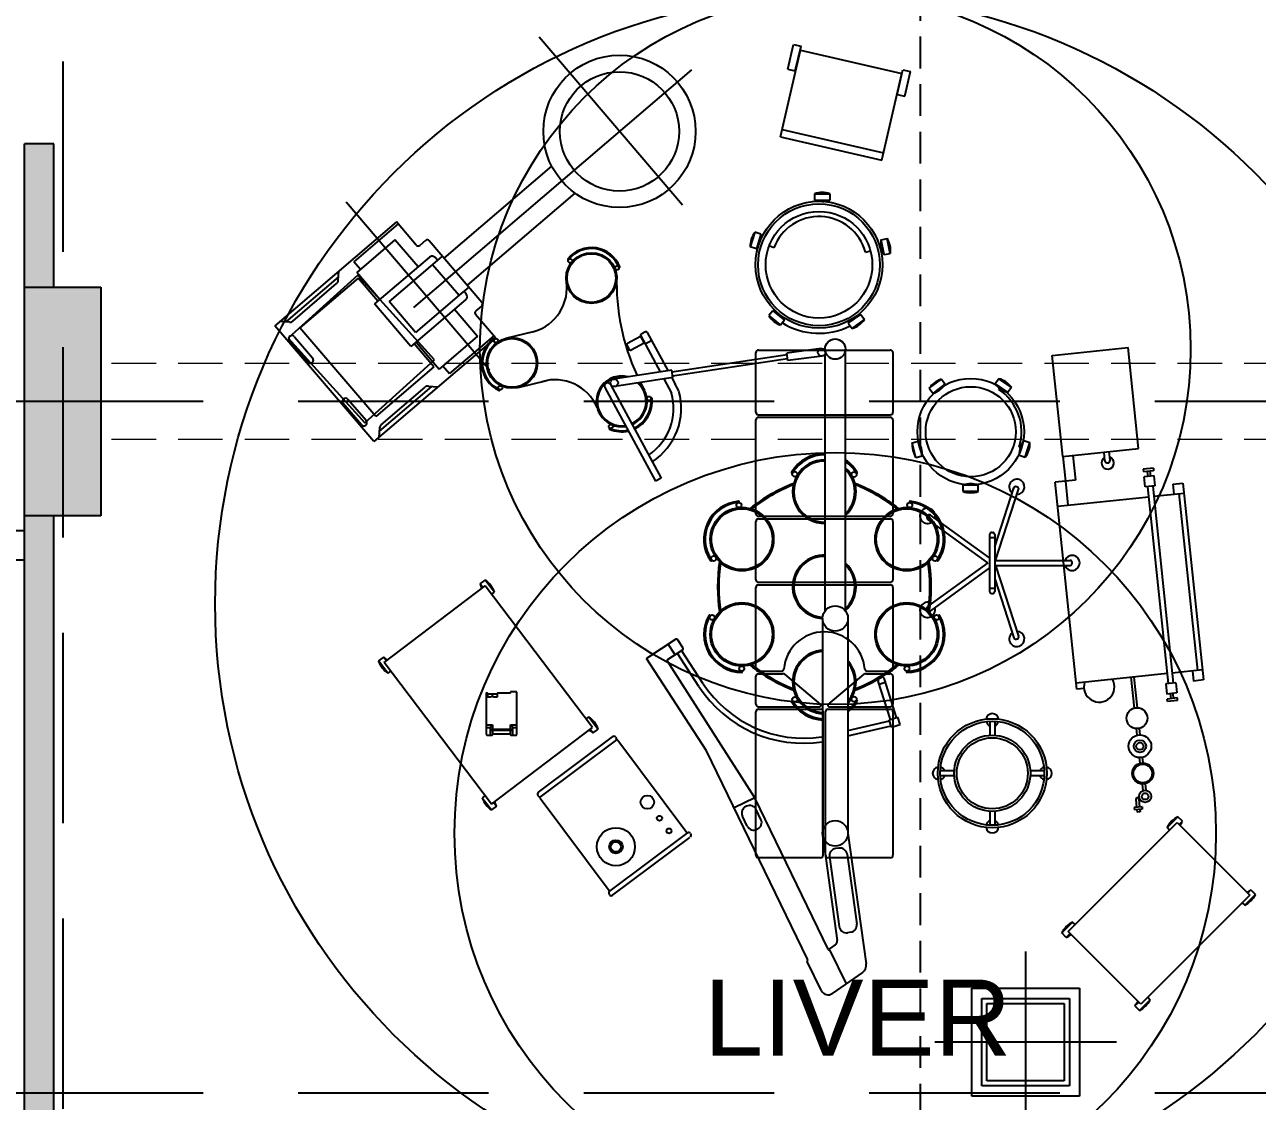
# Model space of a CAD drawing. Extents: x 11598203 to 11995143, y -3849975 to -3698974.
# Drawn here: x 11969999 to 11974856, y -3797288 to -3793047 of the extents above; entities that cross this region are included whole.
import ezdxf

# ---------------------------------------------------------------- set-up
doc = ezdxf.new("R2010")
doc.units = 0
doc.header["$MEASUREMENT"] = 0
doc.linetypes.add('HIDDEN', pattern=[0.375, 0.25, -0.125])
doc.layers.get('0').update_dxf_attribs({"linetype": 'CONTINUOUS'})
for name, color, linetype in [('BEAM', 8, 'CONTINUOUS'), ('GRID LINES', 9, 'CONTINUOUS'), ('HATCH', 7, 'CONTINUOUS'), ('SECTION', 8, 'CONTINUOUS')]:
    doc.layers.add(name, color=color, linetype=linetype)
doc.styles.get("Standard").update_dxf_attribs({"font": 'arial.ttf'})

# ---------------------------------------------------------------- blocks, each defined once
blk = doc.blocks.new('8TH FLOOR')
at = {"ltscale": 500}
for points in [[(-6815, 15655), (-6930, 15655), (-6930, 15090), (-6815, 15090)], [(-6815, 14190), (-6930, 14190), (-6930, 10830), (-6730, 10830), (-6730, 11038.3), (-6730, 11190), (-6815, 11190)]]:
    blk.add_hatch(color=8, dxfattribs=at).paths.add_polyline_path(points)
at = {"layer": 'HATCH', "ltscale": 500}
h = blk.add_hatch(color=32, dxfattribs=at)
h.dxf.hatch_style = 1
h.paths.add_polyline_path([(-44310, 10130), (-44010, 10130), (-44010, 9230), (-44310, 9230)])
h.paths.add_polyline_path([(-6930, 6230), (-6630, 6230), (-6630, 5251.7), (-6930, 5251.7)])
h.paths.add_polyline_path([(-900, 6265), (0, 6265), (0, 5965), (-900, 5965)])
h.paths.add_polyline_path([(-31623.7, -10480), (-31023.7, -10480), (-31023.7, -10780), (-31623.7, -10780)])
h.paths.add_polyline_path([(-36805, -13010), (-36055, -13010), (-36055, -13310), (-36805, -13310)])
h.paths.add_polyline_path([(-26485, 200), (-26185, 200), (-26185, -700), (-26485, -700)])
h.paths.add_polyline_path([(-36355, -17735), (-36055, -17735), (-36055, -18485), (-36355, -18485)])
h.paths.add_polyline_path([(-4100, 200), (-3500, 200), (-3500, -100), (-4100, -100)])
h.paths.add_polyline_path([(-47740, 18320), (-46990, 18320), (-46990, 18020), (-47740, 18020)])
h.paths.add_polyline_path([(-47740, 14790), (-46840, 14790), (-46840, 14490), (-47740, 14490)])
h.paths.add_polyline_path([(-10758.3, 300), (-9930, 300), (-9930, 0), (-10758.3, 0)])
h.paths.add_polyline_path([(-36805, -7680), (-36055, -7680), (-36055, -7980), (-36805, -7980)])
h.paths.add_polyline_path([(-34515, 900), (-34215, 900), (-34215, 0), (-34515, 0)])
h.paths.add_polyline_path([(-40685, 750), (-40385, 750), (-40385, 0), (-40685, 0)])
h.paths.add_polyline_path([(-41010, -25), (-40710, -25), (-40710, -775), (-41010, -775)])
h.paths.add_polyline_path([(-47740, 29190), (-46990, 29190), (-46990, 28890), (-47740, 28890)])
h.paths.add_polyline_path([(-900, 29190), (0, 29190), (0, 28890), (-900, 28890)])
h.paths.add_polyline_path([(-47840, 10130), (-47540, 10130), (-47540, 9230), (-47840, 9230)])
h.paths.add_polyline_path([(-41010, 750), (-40710, 750), (-40710, 0), (-41010, 0)])
h.paths.add_polyline_path([(-1000, 42920), (-700, 42920), (-700, 43898.3), (-1000, 43898.3)])
h.paths.add_polyline_path([(-47740, 21920), (-46990, 21920), (-46990, 21620), (-47740, 21620)])
h.paths.add_polyline_path([(-19285, 200), (-18985, 200), (-18985, -700), (-19285, -700)])
h.paths.add_polyline_path([(-900, 49150), (0, 49150), (0, 48850), (-900, 48850)])
h.paths.add_polyline_path([(-900, 32790), (0, 32790), (0, 32490), (-900, 32490)])
h.paths.add_polyline_path([(-47740, 25520), (-46990, 25520), (-46990, 25220), (-47740, 25220)])
h.paths.add_polyline_path([(-15685, 6230), (-15385, 6230), (-15385, 5330), (-15685, 5330)])
h.paths.add_polyline_path([(-900, 25520), (0, 25520), (0, 25220), (-900, 25220)])
h.paths.add_polyline_path([(-39510, -13010), (-38760, -13010), (-38760, -13310), (-39510, -13310)])
h.paths.add_polyline_path([(-42695, 39920), (-42395, 39920), (-42395, 39320), (-42695, 39320)])
h.paths.add_polyline_path([(-47740, 39920), (-46840, 39920), (-46840, 39620), (-47740, 39620)])
h.paths.add_polyline_path([(-900, 39920), (-100, 39920), (-100, 39620), (-900, 39620)])
h.paths.add_polyline_path([(-4100, 11190), (-3401.1, 11190), (-3401.1, 10890), (-4100, 10890)])
h.paths.add_polyline_path([(-31623.7, -7730), (-31023.7, -7730), (-31023.7, -8030), (-31623.7, -8030)])
h.paths.add_polyline_path([(-44760, -18185), (-44010, -18185), (-44010, -18485), (-44760, -18485)])
h.paths.add_polyline_path([(-6930, 300), (-6101.7, 300), (-6101.7, 0), (-6930, 0)])
h.paths.add_polyline_path([(-900, 18320), (0, 18320), (0, 18020), (-900, 18020)])
h.paths.add_polyline_path([(-48040, -18185), (-47290, -18185), (-47290, -18485), (-48040, -18485)])
h.paths.add_polyline_path([(-42695, 43520), (-42395, 43520), (-42395, 42920), (-42695, 42920)])
h.paths.add_polyline_path([(-39510, -10530), (-38760, -10530), (-38760, -10830), (-39510, -10830)])
h.paths.add_polyline_path([(-42370, 43520), (-42070, 43520), (-42070, 42920), (-42370, 42920)])
h.paths.add_polyline_path([(-39510, -7680), (-38760, -7680), (-38760, -7980), (-39510, -7980)])
h.paths.add_polyline_path([(-46360, 43820), (-46060, 43820), (-46060, 42920), (-46360, 42920)])
h.paths.add_polyline_path([(-900, 300), (0, 300), (0, 0), (-900, 0)])
h.paths.add_polyline_path([(-28250, 51450), (-27950, 51450), (-27950, 50550), (-28250, 50550)])
h.paths.add_polyline_path([(-22220, 51450), (-21920, 51450), (-21920, 50550), (-22220, 50550)])
h.paths.add_polyline_path([(-44310, 750), (-44010, 750), (-44010, 0), (-44310, 0)])
h.paths.add_polyline_path([(-42370, 39920), (-42070, 39920), (-42070, 39320), (-42370, 39320)])
h.paths.add_polyline_path([(-31550, 51450), (-31250, 51450), (-31250, 50550), (-31550, 50550)])
h.paths.add_polyline_path([(-46360, 49700), (-46060, 49700), (-46060, 48950), (-46360, 48950)])
h.paths.add_polyline_path([(-42695, 36320), (-42395, 36320), (-42395, 35720), (-42695, 35720)])
h.paths.add_polyline_path([(-42370, 35720), (-42070, 35720), (-42070, 36320), (-42370, 36320)])
h.paths.add_polyline_path([(-44310, 15240), (-44010, 15240), (-44010, 14490), (-44310, 14490)])
h.paths.add_polyline_path([(-42695, 49700), (-42395, 49700), (-42395, 48950), (-42695, 48950)])
h.paths.add_polyline_path([(-44760, -25), (-44010, -25), (-44010, -325), (-44760, -325)])
h.paths.add_polyline_path([(-15685, 200), (-15385, 200), (-15385, -700), (-15685, -700)])
h.paths.add_polyline_path([(-39510, -5200), (-38760, -5200), (-38760, -5500), (-39510, -5500)])
h.paths.add_polyline_path([(-44310, 6230), (-44010, 6230), (-44010, 5480), (-44310, 5480)])
h.paths.add_polyline_path([(-36355, -25), (-36055, -25), (-36055, -775), (-36355, -775)])
h.paths.add_polyline_path([(-22885, 200), (-22585, 200), (-22585, -700), (-22885, -700)])
h.paths.add_polyline_path([(-900, 36320), (0, 36320), (0, 36020), (-900, 36020)])
h.paths.add_polyline_path([(-47740, 32790), (-46990, 32790), (-46990, 32490), (-47740, 32490)])
h.paths.add_polyline_path([(-6930, -25), (-6330, -25), (-6330, -325), (-6930, -325)])
h.paths.add_polyline_path([(-41010, -17735), (-40710, -17735), (-40710, -18485), (-41010, -18485)])
h.paths.add_polyline_path([(-36805, -5200), (-36055, -5200), (-36055, -5500), (-36805, -5500)])
h.paths.add_polyline_path([(-48015, -25), (-47265, -25), (-47265, -325), (-48015, -325)])
h.paths.add_polyline_path([(-10530, -25), (-9930, -25), (-9930, -325), (-10530, -325)])
h.paths.add_polyline_path([(-46840, 36320), (-47740, 36320), (-47740, 36020), (-46840, 36020)])
h.paths.add_polyline_path([(-34515, 6230), (-34215, 6230), (-34215, 5330), (-34515, 5330)])
h.paths.add_polyline_path([(-30085, 200), (-29785, 200), (-29785, -700), (-30085, -700)])
h.paths.add_polyline_path([(-36805, -10530), (-36055, -10530), (-36055, -10830), (-36805, -10830)])
h.paths.add_polyline_path([(-10230, 6230), (-9930, 6230), (-9930, 5330), (-10230, 5330)])
h.paths.add_polyline_path([(-900, 14790), (0, 14790), (0, 14490), (-900, 14490)])
h.paths.add_polyline_path([(-900, 9530), (78.3, 9530), (78.3, 9230), (-900, 9230)])
h.paths.add_polyline_path([(-39940, 49850), (-39640, 49850), (-39640, 48950), (-39940, 48950)])
edge = h.paths.add_edge_path()
edge.add_line((-19435, 49850), (-19435, 48950))
edge.add_line((-6930, 9230), (-5951.7, 9230))
edge.add_line((-41010, 15240), (-41010, 14490))
edge.add_line((-19135, 42920), (-19135, 43820))
edge.add_line((-40710, 5480), (-40710, 6230))
edge.add_line((-40685, 6230), (-40685, 5480))
h.paths.add_polyline_path([(-22220, 9530), (-21320, 9530), (-21320, 9230), (-22220, 9230)])
h.paths.add_polyline_path([(-37580, 10130), (-37280, 10130), (-37280, 9230), (-37580, 9230)])
h.paths.add_polyline_path([(-40685, 9980), (-40385, 9980), (-40385, 9230), (-40685, 9230)])
h.paths.add_polyline_path([(-40685, 6230), (-40385, 6230), (-40385, 5480), (-40685, 5480)])
h.paths.add_polyline_path([(-32228.3, 9530), (-31250, 9530), (-31250, 9230), (-32228.3, 9230)])
h.paths.add_polyline_path([(-30424.1, 6230), (-29445.9, 6230), (-29445.9, 5930), (-30424.1, 5930)])
h.paths.add_polyline_path([(-16860, 9530), (-15960, 9530), (-15960, 9230), (-16860, 9230)])
h.paths.add_polyline_path([(-28250, 9530), (-27271.7, 9530), (-27271.7, 9230), (-28250, 9230)])
h.paths.add_polyline_path([(-10830, 9530), (-9930, 9530), (-9930, 9230), (-10830, 9230)])
h.paths.add_polyline_path([(-41010, 9980), (-40710, 9980), (-40710, 9230), (-41010, 9230)])
h.paths.add_polyline_path([(-41010, 6230), (-40710, 6230), (-40710, 5480), (-41010, 5480)])
h.paths.add_polyline_path([(-16860, 36320), (-15960, 36320), (-15960, 36020), (-16860, 36020)], flags=16)
h.paths.add_polyline_path([(-22220, 43520), (-21920, 43520), (-21920, 42920), (-22220, 42920)], flags=16)
h.paths.add_polyline_path([(-22220, 29190), (-21320, 29190), (-21320, 28890), (-22220, 28890)], flags=16)
h.paths.add_polyline_path([(-25450, 45380), (-24850, 45380), (-24850, 45080), (-25450, 45080)], flags=16)
h.paths.add_polyline_path([(-25450, 43220), (-24850, 43220), (-24850, 42920), (-25450, 42920)], flags=16)
h.paths.add_polyline_path([(-16860, 14790), (-15960, 14790), (-15960, 14490), (-16860, 14490)], flags=16)
h.paths.add_polyline_path([(-41010, 15240), (-40710, 15240), (-40710, 14490), (-41010, 14490)], flags=16)
h.paths.add_polyline_path([(-31250, 25220), (-32150, 25220), (-32150, 25520), (-31250, 25520)], flags=16)
h.paths.add_polyline_path([(-38180, 18320), (-37280, 18320), (-37280, 18020), (-38180, 18020)], flags=16)
h.paths.add_polyline_path([(-31550, 15090), (-31250, 15090), (-31250, 14190), (-31550, 14190)], flags=16)
h.paths.add_polyline_path([(-38180, 14790), (-37280, 14790), (-37280, 14490), (-38180, 14490)], flags=16)
h.paths.add_polyline_path([(-22220, 18320), (-21320, 18320), (-21320, 18020), (-22220, 18020)], flags=16)
h.paths.add_polyline_path([(-40685, 15240), (-40385, 15240), (-40385, 14490), (-40685, 14490)], flags=16)
h.paths.add_polyline_path([(-38180, 21920), (-37280, 21920), (-37280, 21620), (-38180, 21620)], flags=16)
h.paths.add_polyline_path([(-16860, 32790), (-15960, 32790), (-15960, 32490), (-16860, 32490)], flags=16)
h.paths.add_polyline_path([(-16860, 21920), (-15960, 21920), (-15960, 21620), (-16860, 21620)], flags=16)
h.paths.add_polyline_path([(-16860, 25520), (-15960, 25520), (-15960, 25220), (-16860, 25220)], flags=16)
h.paths.add_polyline_path([(-13360, 11190), (-12760, 11190), (-12760, 10890), (-13360, 10890)], flags=16)
h.paths.add_polyline_path([(-6930, 29190), (-6030, 29190), (-6030, 28890), (-6930, 28890)], flags=16)
h.paths.add_polyline_path([(-10830, 29190), (-9930, 29190), (-9930, 28890), (-10830, 28890)], flags=16)
h.paths.add_polyline_path([(-28250, 22220), (-27950, 22220), (-27950, 21320), (-28250, 21320)], flags=16)
h.paths.add_polyline_path([(-22220, 21920), (-21320, 21920), (-21320, 21620), (-22220, 21620)], flags=16)
h.paths.add_polyline_path([(-6930, 9530), (-5951.7, 9530), (-5951.7, 9230), (-6930, 9230)], flags=16)
h.paths.add_polyline_path([(-31550, 22220), (-31250, 22220), (-31250, 21320), (-31550, 21320)], flags=16)
h.paths.add_polyline_path([(-10230, 22220), (-9930, 22220), (-9930, 21320), (-10230, 21320)], flags=16)
h.paths.add_polyline_path([(-28250, 29190), (-27350, 29190), (-27350, 28890), (-28250, 28890)], flags=16)
h.paths.add_polyline_path([(-15132.5, 43220), (-14232.5, 43220), (-14232.5, 42920), (-15132.5, 42920)], flags=16)
h.paths.add_polyline_path([(-10830, 43220), (-9930, 43220), (-9930, 42920), (-10830, 42920)], flags=16)
h.paths.add_polyline_path([(-6930, 43220), (-6030, 43220), (-6030, 42920), (-6930, 42920)], flags=16)
h.paths.add_polyline_path([(-22220, 25520), (-21320, 25520), (-21320, 25220), (-22220, 25220)], flags=16)
h.paths.add_polyline_path([(-28250, 25520), (-27350, 25520), (-27350, 25220), (-28250, 25220)], flags=16)
h.paths.add_polyline_path([(-34680, 11190), (-34080, 11190), (-34080, 10890), (-34680, 10890)], flags=16)
h.paths.add_polyline_path([(-22220, 36320), (-21320, 36320), (-21320, 36020), (-22220, 36020)], flags=16)
h.paths.add_polyline_path([(-38180, 25520), (-37280, 25520), (-37280, 25220), (-38180, 25220)], flags=16)
h.paths.add_polyline_path([(-6930, 25520), (-6030, 25520), (-6030, 25220), (-6930, 25220)], flags=16)
h.paths.add_polyline_path([(-10830, 25520), (-9930, 25520), (-9930, 25220), (-10830, 25220)], flags=16)
h.paths.add_polyline_path([(-6930, 22220), (-6630, 22220), (-6630, 21320), (-6930, 21320)], flags=16)
h.paths.add_polyline_path([(-28250, 18620), (-27950, 18620), (-27950, 17720), (-28250, 17720)], flags=16)
h.paths.add_polyline_path([(-6930, 15090), (-6630, 15090), (-6630, 14190), (-6930, 14190)], flags=16)
h.paths.add_polyline_path([(-22220, 32790), (-21320, 32790), (-21320, 32490), (-22220, 32490)], flags=16)
h.paths.add_polyline_path([(-10230, 33090), (-9930, 33090), (-9930, 32190), (-10230, 32190)], flags=16)
h.paths.add_polyline_path([(-6930, 33090), (-6630, 33090), (-6630, 32190), (-6930, 32190)], flags=16)
h.paths.add_polyline_path([(-32150, 29190), (-31250, 29190), (-31250, 28890), (-32150, 28890)], flags=16)
h.paths.add_polyline_path([(-16860, 29190), (-15960, 29190), (-15960, 28888.5), (-16860, 28888.5)], flags=16)
h.paths.add_polyline_path([(-38180, 29190), (-37280, 29190), (-37280, 28890), (-38180, 28890)], flags=16)
h.paths.add_polyline_path([(-23224.1, 6230), (-22245.9, 6230), (-22245.9, 5930), (-23224.1, 5930)], flags=16)
h.paths.add_polyline_path([(-31550, 18620), (-31250, 18620), (-31250, 17720), (-31550, 17720)], flags=16)
h.paths.add_polyline_path([(-35695, 48950), (-35395, 48950), (-35395, 49750), (-35695, 49750)], flags=16)
h.paths.add_polyline_path([(-6930, 36620), (-6630, 36620), (-6630, 35720), (-6930, 35720)], flags=16)
h.paths.add_polyline_path([(-31550, 45980), (-31250, 45980), (-31250, 45080), (-31550, 45080)], flags=16)
h.paths.add_polyline_path([(-16860, 39920), (-15960, 39920), (-15960, 39620), (-16860, 39620)], flags=16)
h.paths.add_polyline_path([(-22220, 45980), (-21920, 45980), (-21920, 45080), (-22220, 45080)], flags=16)
h.paths.add_polyline_path([(-35695, 43820), (-35395, 43820), (-35395, 42920), (-35695, 42920)], flags=16)
h.paths.add_polyline_path([(-19435, 43820), (-19135, 43820), (-19135, 42920), (-19435, 42920)], flags=16)
h.paths.add_polyline_path([(-38180, 39920), (-37280, 39920), (-37280, 39620), (-38180, 39620)], flags=16)
h.paths.add_polyline_path([(-28250, 39920), (-27271.7, 39920), (-27271.7, 39620), (-28250, 39620)], flags=16)
h.paths.add_polyline_path([(-39940, 43820), (-39640, 43820), (-39640, 42920), (-39940, 42920)], flags=16)
h.paths.add_polyline_path([(-10230, 49850), (-9930, 49850), (-9930, 48950), (-10230, 48950)], flags=16)
h.paths.add_polyline_path([(-31550, 43820), (-31250, 43820), (-31250, 42920), (-31550, 42920)], flags=16)
h.paths.add_polyline_path([(-14832.5, 49850), (-14532.5, 49850), (-14532.5, 48950), (-14832.5, 48950)], flags=16)
h.paths.add_polyline_path([(-6930, 39920), (-6030, 39920), (-6030, 39620), (-6930, 39620)], flags=16)
h.paths.add_polyline_path([(-31550, 33090), (-31250, 33090), (-31250, 32190), (-31550, 32190)], flags=16)
h.paths.add_polyline_path([(-38180, 36320), (-37280, 36320), (-37280, 36020), (-38180, 36020)], flags=16)
h.paths.add_polyline_path([(-19435, 49850), (-19135, 49850), (-19135, 48950), (-19435, 48950)], flags=16)
h.paths.add_polyline_path([(-10830, 39920), (-9930, 39920), (-9930, 39620), (-10830, 39620)], flags=16)
h.paths.add_polyline_path([(-6930, 49850), (-6630, 49850), (-6630, 48950), (-6930, 48950)], flags=16)
h.paths.add_polyline_path([(-19624.1, 6230), (-18645.9, 6230), (-18645.9, 5930), (-19624.1, 5930)], flags=16)
h.paths.add_polyline_path([(-22220, 39920), (-21320, 39920), (-21320, 39620), (-22220, 39620)], flags=16)
h.paths.add_polyline_path([(-22220, 14790), (-21320, 14790), (-21320, 14490), (-22220, 14490)], flags=16)
h.paths.add_polyline_path([(-28250, 36620), (-27950, 36620), (-27950, 35720), (-28250, 35720)], flags=16)
h.paths.add_polyline_path([(-16860, 18320), (-15960, 18320), (-15960, 18020), (-16860, 18020)], flags=16)
h.paths.add_polyline_path([(-31550, 35720), (-31250, 35720), (-31250, 36617.6), (-31550, 36617.6)], flags=16)
h.paths.add_polyline_path([(-10230, 18620), (-9930, 18620), (-9930, 17720), (-10230, 17720)], flags=16)
h.paths.add_polyline_path([(-28250, 15090), (-27950, 15090), (-27950, 14190), (-28250, 14190)], flags=16)
h.paths.add_polyline_path([(-6930, 18620), (-6630, 18620), (-6630, 17720), (-6930, 17720)], flags=16)
h.paths.add_polyline_path([(-32228.3, 39920), (-31250, 39920), (-31250, 39620), (-32228.3, 39620)], flags=16)
h.paths.add_polyline_path([(-10230, 15090), (-9930, 15090), (-9930, 14190), (-10230, 14190)], flags=16)
h.paths.add_polyline_path([(-28250, 33090), (-27950, 33090), (-27950, 32190), (-28250, 32190)], flags=16)
h.paths.add_polyline_path([(-38180, 32790), (-37280, 32790), (-37280, 32490), (-38180, 32490)], flags=16)
h.paths.add_polyline_path([(-10230, 36620), (-9930, 36620), (-9930, 35720), (-10230, 35720)], flags=16)
at = {"color": 3, "linetype": 'HIDDEN', "lineweight": 25, "ltscale": 500}
blk.add_line((-3401.4, 6014.9), (-3398.2, 51571.9), dxfattribs=at)
at = {"color": 8, "lineweight": 25}
for p, q in [((-4338.3, 15413.6), (-4903.3, 16074.6)), ((-3923, 15948.8), (-3900.5, 16046.2)), ((-3900.5, 16046.2), (-3871.3, 16039.5)), ((-3893.8, 15942), (-3871.3, 16039.5)), ((-3952.4, 15683.2), (-3873.6, 16024.2)), ((-3873.6, 16024.2), (-3474.1, 15931.9)), ((-4302.4, 15946.9), (-5398.5, 15009.8)), ((-3923, 15948.8), (-3893.8, 15942)), ((-3552.9, 15590.9), (-3474.1, 15931.9)), ((-3492, 15849.2), (-3469.5, 15946.7)), ((-3469.5, 15946.7), (-3440.3, 15939.9)), ((-3462.8, 15842.5), (-3440.3, 15939.9)), ((-3492, 15849.2), (-3462.8, 15842.5)), ((-3945.8, 15711.7), (-3546.3, 15619.5)), ((-6930, 15090), (-6930, 15655)), ((-6815, 15655), (-6930, 15655)), ((-6815, 15090), (-6815, 15655)), ((-3952.4, 15683.2), (-3552.9, 15590.9)), ((-4853.7, 15567.6), (-5278.1, 15204.9)), ((-4762.7, 15461.2), (-5187.1, 15098.5)), ((-3817.8, 15458.6), (-3818.1, 15433.6)), ((-3817.8, 15458.6), (-3757.8, 15457.8)), ((-3757.8, 15457.8), (-3758.1, 15432.8)), ((-5098.4, 14763.8), (-5663.4, 15424.8)), ((-3818.1, 15433.6), (-3758.1, 15432.8)), ((-5465.5, 15347.2), (-5944.4, 14937.8)), ((-5387.5, 15256), (-5465.5, 15347.2)), ((-5459, 15339.6), (-5633.4, 15190.5)), ((-4053.5, 15306.4), (-4071.2, 15249)), ((-4029.6, 15299), (-4053.5, 15306.4)), ((-4029.6, 15299), (-4047.3, 15241.6)), ((-5471, 15276.7), (-5621.8, 15147.9)), ((-5380.1, 15170.3), (-5471, 15276.7)), ((-5350.6, 15274.4), (-5373.5, 15254.9)), ((-5128.6, 15030), (-5336.5, 15273.3)), ((-3978.3, 15245.5), (-3997, 15252.6)), ((-3555.9, 15277.2), (-3531.4, 15282.2)), ((-3543.9, 15218.5), (-3555.9, 15277.2)), ((-3519.4, 15223.5), (-3531.4, 15282.2)), ((-5335.5, 15208.4), (-5551.1, 15024.1)), ((-5284.6, 15212.5), (-5322.6, 15180)), ((-5303.6, 15196.2), (-5312.5, 15206.6)), ((-4047.3, 15241.6), (-4071.2, 15249)), ((-3617.3, 15228.7), (-3598, 15234)), ((-3543.9, 15218.5), (-3519.4, 15223.5)), ((-5694.7, 15116.3), (-5691.8, 15153.8)), ((-5607.5, 15160.1), (-5633.4, 15190.5)), ((-5322.6, 15180), (-5493.6, 15033.8)), ((-5322.6, 15180), (-5218.6, 15058.4)), ((-5900, 14953.2), (-5693.7, 15129.6)), ((-5617, 15137.4), (-5891.6, 14889.4)), ((-5874, 14956.3), (-5700.8, 15104.4)), ((-5616.4, 15126.2), (-5845.7, 14930.1)), ((-5530.8, 15041.4), (-5621.8, 15147.9)), ((-5315.4, 14803.5), (-5617, 15137.4)), ((-5538.4, 15034.9), (-5616.4, 15126.2)), ((-5218.6, 15058.4), (-5389.6, 14912.2)), ((-5180.6, 15090.9), (-5218.6, 15058.4)), ((-5190.7, 15064.2), (-5199.6, 15074.6)), ((-5408.1, 14856.9), (-5551.1, 15024.1)), ((-5389.6, 14912.2), (-5493.6, 15033.8)), ((-5192.5, 15041.2), (-5408.1, 14856.9)), ((-5129.7, 15015.9), (-5152.5, 14996.5)), ((-5237.1, 15003.1), (-5146.1, 14896.7)), ((-5075.6, 14891.1), (-5153.6, 14982.4)), ((-3982.9, 14997.7), (-3998.6, 14978.2)), ((-3998.6, 14978.2), (-3951.7, 14940.7)), ((-3982.9, 14997.7), (-3936.1, 14960.2)), ((-3936.1, 14960.2), (-3951.7, 14940.7)), ((-3684.9, 14948.2), (-3635.9, 14982.8)), ((-3670.4, 14927.8), (-3621.5, 14962.4)), ((-3635.9, 14982.8), (-3621.5, 14962.4)), ((-5554.5, 14481.8), (-5944.4, 14937.8)), ((-5886.7, 14952.2), (-5924.2, 14955.1)), ((-5546.8, 14580.5), (-5845.7, 14930.1)), ((-5033.8, 14889.1), (-4920.4, 14916.9)), ((-4483.8, 14914.3), (-4500.8, 14905.1)), ((-4477, 14912.3), (-4395.5, 14761.5)), ((-3684.9, 14948.2), (-3670.4, 14927.8)), ((-5891.6, 14889.4), (-5590, 14555.5)), ((-5886.2, 14879), (-5814.6, 14795.2)), ((-5867.2, 14895.3), (-5795.6, 14811.5)), ((-5075.6, 14891.1), (-5554.5, 14481.8)), ((-5317.4, 14776.5), (-5395.4, 14867.7)), ((-5387.8, 14874.2), (-5296.9, 14767.8)), ((-5146.1, 14896.7), (-5296.9, 14767.8)), ((-5082.1, 14898.7), (-5256.6, 14749.6)), ((-4558.1, 14863.1), (-4562, 14861)), ((-4557.4, 14861.9), (-4547.9, 14844.3)), ((-4503.8, 14896.6), (-4555.4, 14868.7)), ((-4489.6, 14870.2), (-4541.1, 14842.3)), ((-4503.8, 14896.6), (-4489.6, 14870.2)), ((-4502.9, 14898.3), (-4426.4, 14756.7)), ((-4459.4, 14879.6), (-4485.2, 14865.7)), ((-4547.3, 14843.1), (-4555.1, 14838.9)), ((-4379.6, 14756.3), (-3926.1, 14825.5)), ((-4049.4, 14597.6), (-4049.4, 14832.6)), ((-4039.4, 14842.6), (-3519.4, 14842.6)), ((-3791.8, 14848.2), (-3926.8, 14830.6)), ((-3922.9, 14800.9), (-3926.8, 14830.6)), ((-3787.9, 14818.5), (-3922.9, 14800.9)), ((-3776.4, 13814.9), (-3776.4, 14821.2)), ((-3696.4, 13816.4), (-3696.4, 14846.4)), ((-3509.4, 14832.6), (-3509.4, 14597.6)), ((-2881.4, 14821.2), (-2583, 14852.3)), ((-2839.8, 14423.3), (-2881.4, 14821.2)), ((-2541.4, 14454.5), (-2583, 14852.3)), ((-5590, 14555.5), (-5315.4, 14803.5)), ((-5317.4, 14776.5), (-5546.8, 14580.5)), ((-5282.6, 14780), (-5256.6, 14749.6)), ((-4377.1, 14740.6), (-3924.1, 14809.7)), ((-4986.1, 14694.8), (-4872.7, 14722.7)), ((-4380.7, 14763.8), (-4609.8, 14728.3)), ((-4376.1, 14734.2), (-4605.1, 14698.7)), ((-4411.2, 14728.7), (-4381.2, 14673.3)), ((-4376.1, 14734.2), (-4380.7, 14763.8)), ((-4380.4, 14733.5), (-4366.5, 14707.8)), ((-3366.2, 14691.9), (-3318.3, 14727.9)), ((-3318.3, 14727.9), (-3303.2, 14707.9)), ((-3092, 14729.8), (-3106.1, 14709.1)), ((-3092, 14729.8), (-3042.5, 14695.8)), ((-5532.4, 14523.2), (-5326, 14699.6)), ((-5525.3, 14548.5), (-5352.1, 14696.5)), ((-5339.4, 14700.6), (-5301.9, 14697.7)), ((-4644.5, 14695.7), (-4444.5, 14325.8)), ((-4622.4, 14707.5), (-4422.5, 14337.7)), ((-4352.3, 14681.3), (-4366.5, 14707.8)), ((-3366.2, 14691.9), (-3351.2, 14671.9)), ((-3351.2, 14671.9), (-3303.2, 14707.9)), ((-3106.1, 14709.1), (-3056.6, 14675.2)), ((-3091.9, 14687.4), (-3086.4, 14695.8)), ((-3042.5, 14695.8), (-3056.6, 14675.2)), ((-5603.5, 14548.4), (-5675.2, 14632.2)), ((-5584.5, 14564.6), (-5656.2, 14648.4)), ((-4039.4, 14587.6), (-3519.4, 14587.6)), ((-4039.4, 14577.6), (-3519.4, 14577.6)), ((-5531.4, 14536.5), (-5534.3, 14499)), ((-4049.4, 14197.6), (-4049.4, 14567.6)), ((-3509.4, 14567.6), (-3509.4, 14197.6)), ((-3432.9, 14477.7), (-3408.6, 14483.7)), ((-3418.6, 14419.4), (-3432.9, 14477.7)), ((-3394.3, 14425.4), (-3408.6, 14483.7)), ((-3011.5, 14428.8), (-2993.2, 14486)), ((-2993.2, 14486), (-2969.4, 14478.4)), ((-2987.7, 14421.2), (-2969.4, 14478.4)), ((-3418.6, 14419.4), (-3394.3, 14425.4)), ((-3011.7, 14461.2), (-3002.1, 14458.2)), ((-3011.5, 14428.8), (-2987.7, 14421.2)), ((-2839.8, 14423.3), (-2541.4, 14454.5)), ((-2800, 14427.5), (-2789.9, 14330.6)), ((-2673.8, 14406.6), (-2677.3, 14440.3)), ((-2653.9, 14408.7), (-2657.4, 14442.4)), ((-2839.8, 14423.3), (-2829.7, 14326.4)), ((-2483.1, 14376.9), (-2522.8, 14372.8)), ((-2483.1, 14376.9), (-2482, 14367)), ((-4422.5, 14337.7), (-4444.5, 14325.8)), ((-2789.9, 14330.6), (-2829.7, 14326.4)), ((-2522.8, 14372.8), (-2521.8, 14362.8)), ((-2482, 14367), (-2521.8, 14362.8)), ((-2479.9, 14347.1), (-2519.7, 14342.9)), ((-2515.6, 14303.2), (-2519.7, 14342.9)), ((-2506.9, 14364.4), (-2504.8, 14344.5)), ((-2496.9, 14365.4), (-2494.9, 14345.5)), ((-2475.8, 14307.3), (-2479.9, 14347.1)), ((-3232.7, 14285.5), (-3232.7, 14310.5)), ((-3172.7, 14310.5), (-3232.7, 14310.5)), ((-3172.7, 14285.5), (-3232.7, 14285.5)), ((-3172.7, 14285.5), (-3172.7, 14310.5)), ((-3108.1, 14067.2), (-3032.8, 14299.2)), ((-3104.4, 14014.1), (-3013.8, 14293)), ((-2829.7, 14326.4), (-2869.5, 14322.3)), ((-2784.2, 13506.5), (-2869.5, 14322.3)), ((-2829.7, 14326.4), (-2819.7, 14231.1)), ((-2475.8, 14307.3), (-2515.6, 14303.2)), ((-2505.6, 14304.2), (-2424.5, 13528.4)), ((-2485.7, 14306.3), (-2404.6, 13530.5)), ((-2481.6, 14266.5), (-2362.2, 14279)), ((-2406.2, 14314.6), (-2366.4, 14318.7)), ((-2406.2, 14314.6), (-2402, 14274.8)), ((-2366.4, 14318.7), (-2285.3, 13543)), ((-2859.5, 14227), (-2501.5, 14264.4)), ((-2382.1, 14276.9), (-2309.3, 13580.7)), ((-6930, 10730), (-6930, 14190)), ((-6815, 11190), (-6815, 14190)), ((-4039.4, 14187.6), (-3519.4, 14187.6)), ((-3128.1, 14023.7), (-3360.6, 14192.6)), ((-4049.4, 13937.6), (-4049.4, 14167.6)), ((-4039.4, 14177.6), (-3519.4, 14177.6)), ((-3509.4, 14167.6), (-3509.4, 13937.6)), ((-3135.2, 14004.1), (-3372.4, 14176.5)), ((-7450, 14131.8), (-6930, 14131.8)), ((-6930, 13327.2), (-6930, 14131.8)), ((-3128.1, 14116.1), (-3128.1, 13892.1)), ((-3128.1, 14104.1), (-3108.1, 14104.1)), ((-3120.1, 14124.1), (-3116.1, 14124.1)), ((-3108.1, 14116.1), (-3108.1, 13892.1)), ((-7450, 14016.8), (-6930, 14016.8)), ((-3135.2, 14004.1), (-3372.4, 13831.8)), ((-3104.4, 14014.1), (-2811.1, 14014.1)), ((-3104.4, 13994.1), (-2811.1, 13994.1)), ((-3104.4, 13994.1), (-3013.8, 13715.2)), ((-3128.1, 13984.5), (-3360.6, 13815.6)), ((-3108.1, 13941), (-3032.8, 13709)), ((-5514, 13611.4), (-5115.5, 13913.4)), ((-5135.6, 13921), (-5115.6, 13936.1)), ((-5124.6, 13906.5), (-5135.6, 13921)), ((-5079.4, 13888.3), (-5115.6, 13936.1)), ((-4692.7, 13355.6), (-5115.5, 13913.4)), ((-4049.4, 13587.6), (-4049.4, 13907.6)), ((-4039.4, 13927.6), (-3519.4, 13927.6)), ((-4039.4, 13917.6), (-3519.4, 13917.6)), ((-3509.4, 13907.6), (-3509.4, 13587.6)), ((-3128.1, 13904.1), (-3108.1, 13904.1)), ((-5090.2, 13880.1), (-5079.4, 13888.3)), ((-3120.1, 13884.1), (-3116.1, 13884.1)), ((-3786.4, 13785.2), (-3786.4, 12938.8)), ((-3686.4, 13786.9), (-3686.4, 12938.8)), ((-4364.3, 13703.6), (-4480.6, 13627.9)), ((-4335.7, 13667.7), (-4358.3, 13702.3)), ((-4337, 13661.7), (-4399.5, 13621)), ((-4366.9, 13642.2), (-4394.2, 13684.1)), ((-4273.5, 13517.2), (-4358.5, 13647.7)), ((-4256.8, 13528.1), (-4341.7, 13658.6)), ((-5515.8, 13632.8), (-5535.8, 13617.7)), ((-5499.5, 13569.9), (-5535.8, 13617.7)), ((-5504.9, 13618.3), (-5515.8, 13632.8)), ((-5091.1, 13053.5), (-5514, 13611.4)), ((-4243.5, 13263.8), (-4480.6, 13627.9)), ((-4053.4, 13078.2), (-4399.5, 13621)), ((-5488.7, 13578.1), (-5499.5, 13569.9)), ((-4049.4, 13447.6), (-4049.4, 13557.6)), ((-4039.4, 13577.6), (-3947.8, 13577.6)), ((-4039.4, 13567.6), (-3942.6, 13567.6)), ((-3936.8, 13565.5), (-3794.9, 13446.4)), ((-3763.8, 13446.4), (-3621.9, 13565.5)), ((-3616.1, 13567.6), (-3519.4, 13567.6)), ((-3610.9, 13577.6), (-3519.4, 13577.6)), ((-3509.4, 13557.6), (-3509.4, 13447.6)), ((-2428.7, 13568.2), (-2786.7, 13530.8)), ((-2557.8, 13432.2), (-2570.5, 13553.4)), ((-2545.8, 13433.5), (-2558.5, 13554.6)), ((-2289.4, 13582.8), (-2408.8, 13570.3)), ((-2329.2, 13578.6), (-2325, 13538.8)), ((-3518.8, 13387.3), (-3566.8, 13538.7)), ((-3563, 13526.7), (-3539.1, 13534.3)), ((-3495, 13394.9), (-3542.9, 13546.2)), ((-2756.3, 13509.4), (-2784.2, 13506.5)), ((-2394.7, 13531.5), (-2434.5, 13527.4)), ((-2434.5, 13527.4), (-2430.3, 13487.6)), ((-2394.7, 13531.5), (-2390.5, 13491.8)), ((-2285.3, 13543), (-2325, 13538.8)), ((-5111.5, 13489.6), (-5111.5, 13327.6)), ((-5107.5, 13490.6), (-5110.5, 13490.6)), ((-5106.5, 13489.6), (-5106.5, 13475.6)), ((-5068, 13487.1), (-5106.5, 13487.1)), ((-5092.2, 13475.6), (-5106.5, 13475.6)), ((-5089.2, 13480.6), (-5092.2, 13475.6)), ((-5087.9, 13480.6), (-5089.2, 13480.6)), ((-5087.9, 13479.7), (-5087.9, 13480.6)), ((-5087, 13479.2), (-5087.4, 13479.2)), ((-5086.5, 13479.7), (-5086.5, 13480.6)), ((-5085.2, 13480.6), (-5086.5, 13480.6)), ((-5085.2, 13480.6), (-5082.2, 13475.6)), ((-5068, 13475.6), (-5082.2, 13475.6)), ((-5068, 13489.6), (-5068, 13475.6)), ((-5016.5, 13490.6), (-5067, 13490.6)), ((-5016.5, 13490.6), (-5016.5, 13494.6)), ((-4992.5, 13495.6), (-5015.5, 13495.6)), ((-4991.5, 13327.6), (-4991.5, 13494.6)), ((-2390.5, 13491.8), (-2430.3, 13487.6)), ((-2388.4, 13471.9), (-2428.2, 13467.7)), ((-2427.2, 13457.8), (-2428.2, 13467.7)), ((-2387.4, 13461.9), (-2427.2, 13457.8)), ((-2413.3, 13469.3), (-2415.4, 13489.2)), ((-2403.3, 13470.3), (-2405.4, 13490.2)), ((-2387.4, 13461.9), (-2388.4, 13471.9)), ((-4049.4, 12852.6), (-4049.4, 13417.6)), ((-4039.4, 13437.6), (-3798.1, 13437.6)), ((-4039.4, 13427.6), (-3793.4, 13427.6)), ((-3784.4, 12852.6), (-3784.4, 13418.6)), ((-3774.4, 12852.6), (-3774.4, 13418.6)), ((-3765.4, 13427.6), (-3519.4, 13427.6)), ((-3760.6, 13437.6), (-3519.4, 13437.6)), ((-3509.4, 13417.6), (-3509.4, 12852.6)), ((-5111.5, 13365.6), (-5086.5, 13365.6)), ((-5096.5, 13355.6), (-5086.5, 13365.6)), ((-5086.5, 13365.6), (-5086.5, 13347.8)), ((-5016.5, 13347.8), (-5016.5, 13365.6)), ((-5016.5, 13365.6), (-4991.5, 13365.6)), ((-5006.5, 13355.6), (-5016.5, 13365.6)), ((-4717.9, 13388.9), (-4707.1, 13397.1)), ((-4707.1, 13397.1), (-4670.9, 13349.3)), ((-3686.4, 13343.3), (-3522.7, 13381.5)), ((-3686.4, 13322.7), (-3516.6, 13362.4)), ((-3514.5, 13357.3), (-3523.6, 13385.9)), ((-3481.2, 13368), (-3490.3, 13396.6)), ((-3127.7, 13380.1), (-3127.7, 13325)), ((-3107.7, 13380.1), (-3107.7, 13325)), ((-5111.5, 13355.6), (-5096.5, 13355.6)), ((-5109.5, 13325.6), (-5088.5, 13325.6)), ((-5096.5, 13355.6), (-5096.5, 13325.6)), ((-5091.5, 13347.8), (-5091.5, 13343.4)), ((-5011.5, 13347.8), (-5091.5, 13347.8)), ((-5011.5, 13343.4), (-5091.5, 13343.4)), ((-5091.1, 13053.5), (-4692.7, 13355.6)), ((-5086.5, 13343.4), (-5086.5, 13327.6)), ((-5086.5, 13330.6), (-5016.5, 13330.6)), ((-5016.5, 13327.6), (-5016.5, 13343.4)), ((-5014.5, 13325.6), (-4993.5, 13325.6)), ((-5011.5, 13343.4), (-5011.5, 13347.8)), ((-5006.5, 13355.6), (-4991.5, 13355.6)), ((-5006.5, 13325.6), (-5006.5, 13355.6)), ((-4906, 13100.6), (-4608.9, 13322.9)), ((-4701.7, 13348.7), (-4690.8, 13334.2)), ((-4690.8, 13334.2), (-4670.9, 13349.3)), ((-4601.5, 13317.3), (-4600.1, 13315.5)), ((-2546.6, 13325.1), (-2549.3, 13351.1)), ((-2534.6, 13326.3), (-2537.3, 13352.3)), ((-4899.1, 13080.8), (-4596.9, 13306.9)), ((-4593.3, 13306.3), (-4320.8, 12942.1)), ((-3845.4, 12443.6), (-4243.5, 13263.8)), ((-2535.1, 13215.1), (-2537.4, 13237.2)), ((-2523.1, 13216.4), (-2525.4, 13238.4)), ((-3267.4, 13185.3), (-3322.5, 13185.3)), ((-3267.4, 13165.3), (-3322.5, 13165.3)), ((-2913, 13185.3), (-2968, 13185.3)), ((-2913, 13165.3), (-2968, 13165.3)), ((-2523.8, 13107.2), (-2526.5, 13133.1)), ((-2511.8, 13108.5), (-2514.5, 13134.3)), ((-5116.4, 13086.9), (-5127.2, 13078.7)), ((-5127.2, 13078.7), (-5091, 13030.9)), ((-4907.8, 13088.1), (-4906.5, 13086.4)), ((-4899.6, 13077.2), (-4627.2, 12713)), ((-4053.4, 13078.2), (-4134.3, 13038.9)), ((-3764.1, 12482.1), (-4053.4, 13078.2)), ((-2552.8, 13072.6), (-2549.5, 13041.4)), ((-2540.5, 13073.9), (-2537.3, 13042.7)), ((-5071.1, 13046), (-5091, 13030.9)), ((-5082, 13060.4), (-5071.1, 13046)), ((-4085.8, 13045.7), (-4088.8, 13044.3)), ((-4029, 12993.7), (-4047.9, 13032.6)), ((-3127.7, 13025.7), (-3127.7, 12970.6)), ((-3107.7, 13025.7), (-3107.7, 12970.6)), ((-2527.8, 13043.7), (-2559, 13040.4)), ((-2559, 13040.4), (-2558, 13031)), ((-2526.8, 13034.2), (-2558, 13031)), ((-2548.5, 13032), (-2547.5, 13022.5)), ((-2535.3, 13023.8), (-2547.5, 13022.5)), ((-2536.3, 13033.2), (-2535.3, 13023.8)), ((-2527.8, 13043.7), (-2526.8, 13034.2)), ((-4083, 12967.5), (-4101.9, 13006.4)), ((-2818.9, 12552.1), (-2389.6, 12981.3)), ((-2428.8, 12961.4), (-2386.4, 13003.8)), ((-2389.6, 12981.3), (-2103.3, 12695)), ((-2368.7, 12986.1), (-2386.4, 13003.8)), ((-2381.6, 12973.3), (-2368.7, 12986.1)), ((-4623.6, 12712.4), (-4321.3, 12938.5)), ((-4613.7, 12694.9), (-4309.4, 12922.5)), ((-4306.8, 12938.3), (-4305.5, 12936.5)), ((-4042.2, 12955.8), (-4045.1, 12954.4)), ((-3785.4, 12924.9), (-3728.3, 12517.2)), ((-3686.4, 12938.8), (-3614.4, 12424.8)), ((-2419.2, 12951.8), (-2428.8, 12961.4)), ((-3722.1, 12880.6), (-3735.2, 12878.7)), ((-3794.4, 12842.6), (-4039.4, 12842.6)), ((-3519.4, 12842.6), (-3764.4, 12842.6)), ((-3759.3, 12846.7), (-3720.8, 12571.5)), ((-3690, 12856.4), (-3651.5, 12581.2)), ((-4627.4, 12698.5), (-4626.1, 12696.7)), ((-2103.3, 12695), (-2532.5, 12265.8)), ((-2123.2, 12655.8), (-2080.8, 12698.2)), ((-2111.3, 12703), (-2098.5, 12715.9)), ((-2098.5, 12715.9), (-2080.8, 12698.2)), ((-2132.8, 12665.4), (-2123.2, 12655.8)), ((-2843.7, 12546.5), (-2801.3, 12588.9)), ((-2791.7, 12579.3), (-2801.3, 12588.9)), ((-3675.7, 12549.2), (-3688.8, 12547.3)), ((-2826, 12528.8), (-2843.7, 12546.5)), ((-2826, 12528.8), (-2810.8, 12544.1)), ((-2532.5, 12265.8), (-2818.9, 12552.1)), ((-3736.3, 12499), (-3762.8, 12480.5)), ((-3790.4, 12318.8), (-3846.4, 12434.3)), ((-3692.7, 12346.5), (-3756.1, 12477.2)), ((-2986.4, 12473.9), (-2986.4, 11758)), ((-3629.3, 12390.7), (-3748.4, 12307.8)), ((-3198.8, 11903.5), (-3198.8, 12328.3)), ((-3198.8, 12328.3), (-2774, 12328.3)), ((-3158.8, 12288.3), (-2814, 12288.3)), ((-3158.8, 11943.5), (-3158.8, 12288.3)), ((-2814, 12288.3), (-2814, 11943.5)), ((-2774, 12328.3), (-2774, 11903.5)), ((-2505.3, 12293), (-2495.7, 12283.3)), ((-3138.8, 11963.5), (-3138.8, 12268.3)), ((-3138.8, 12268.3), (-2834, 12268.3)), ((-2834, 12268.3), (-2834, 11963.5)), ((-2555.8, 12258.6), (-2540.5, 12273.8)), ((-2555.8, 12258.6), (-2538.1, 12240.9)), ((-2538.1, 12240.9), (-2495.7, 12283.3)), ((-2628.4, 12115.9), (-3344.4, 12115.9)), ((-2834, 11963.5), (-3138.8, 11963.5)), ((-2774, 11903.5), (-3198.8, 11903.5)), ((-2814, 11943.5), (-3158.8, 11943.5))]:
    blk.add_line(p, q, dxfattribs=at)
at = {"color": 8, "lineweight": 25, "ltscale": 500}
for p, q in [((-6930, 14190), (-6930, 15090)), ((-6930, 15090), (-6630, 15090)), ((-6630, 15090), (-6630, 14190)), ((-6630, 14190), (-6930, 14190))]:
    blk.add_line(p, q, dxfattribs=at)
at = {"color": 8}
for centre, radius in [((-3779.4, 13842.6), 2400), ((-3736.4, 14846.4), 1400), ((-4586.5, 15704), 300), ((-4586.5, 15704), 235), ((-3800.5, 15178.5), 250), ((-3800.5, 15178.5), 240), ((-3800.5, 15178.5), 210), ((-4696.9, 15126.2), 100), ((-4696.9, 15126.2), 96), ((-4780.9, 15194.1), 8), ((-4596.5, 15166.2), 8), ((-5010, 14792), 100), ((-5010, 14792), 96), ((-5072.6, 14879.9), 8), ((-3736.4, 14846.4), 40), ((-3789.8, 14833.3), 15), ((-4607.3, 14713.5), 15), ((-3202.6, 14520.8), 210), ((-5055.9, 14694.2), 8), ((-3202.6, 14520.8), 177.5), ((-4470.3, 14651.8), 8), ((-4620.7, 14541.6), 8), ((-3736.4, 12938.8), 1500), ((-3895.6, 14353.7), 10), ((-3662.5, 14352.5), 10), ((-4115.7, 14232), 10), ((-3443, 14232), 10), ((-4104.1, 14097.5), 125), ((-4104.1, 14097.5), 120), ((-3454.6, 14097.5), 125), ((-3454.6, 14097.5), 120), ((-4215.6, 14021.4), 10), ((-3343.1, 14021.4), 10), ((-4104.1, 13722.5), 125), ((-4104.1, 13722.5), 120), ((-3454.6, 13722.5), 125), ((-3454.6, 13722.5), 120), ((-4221.4, 13789.3), 10), ((-3736.4, 13785), 50), ((-3337.3, 13789.3), 10), ((-4104.9, 13587.5), 10), ((-3453.8, 13587.5), 10), ((-3895.6, 13466.3), 10), ((-3662.5, 13467.4), 10), ((-2547.6, 13392.3), 41.2), ((-3117.7, 13175.3), 215), ((-3117.7, 13175.3), 205), ((-3117.7, 13175.3), 150), ((-3117.7, 13175.3), 140), ((-2536, 13281.8), 44.6), ((-2536, 13281.8), 24.3), ((-2536, 13281.8), 14.3), ((-2524.8, 13174.7), 41.7), ((-2524.8, 13174.7), 36.9), ((-4476.5, 13061.7), 26.6), ((-2515.4, 13084.5), 24.2), ((-2515.4, 13084.5), 13), ((-4428.9, 12998.2), 9.96), ((-3736.4, 12938.8), 50), ((-4600.4, 12885.9), 75), ((-4391.4, 12948), 9.96), ((-4600.4, 12885.9), 26.6), ((-4600.4, 12885.9), 19.9)]:
    blk.add_circle(centre, radius, dxfattribs=at)
for centre, radius, start, end in [((-3789, 15370.7), 92.5, 70.3106, 108.1599), ((-3787, 15520.7), 92.5, 250.3106, 288.1599), ((-3800.5, 15178.5), 190, 15.3335, 159.3335), ((-3978.8, 15251.8), 92.5, 143.874, 181.7233), ((-4122.1, 15296.2), 92.5, 323.874, 1.7233), ((-5379.9, 15262.5), 10, 220.5268, 310.5268), ((-5344.1, 15266.8), 10, 40.5268, 130.5268), ((-3464.2, 15265.4), 92.5, 172.6187, 210.468), ((-3611.1, 15235.3), 92.5, 352.6187, 30.468), ((-5324.9, 15196), 16.3, 40.5268, 130.5268), ((-4788.7, 15200.4), 2, 141.0623, 321.0623), ((-4696.9, 15126.2), 120, 21.6856, 141.0623), ((-4696.9, 15126.2), 116, 21.6856, 141.0623), ((-4587.4, 15170.1), 2.02, 209.5771, 13.7941), ((-5712.2, 15117.7), 17.5, 310.5268, 355.5075), ((-3727.2, 15108), 870.6, 178.1837, 204.8135), ((-5203.1, 15053.6), 16.3, 310.5268, 40.5268), ((-4973.2, 15088.7), 179.7, 280.4989, 4.3745), ((-5136.2, 15023.5), 10, 310.5268, 40.5268), ((-5146, 14988.8), 10, 130.5268, 220.5268), ((-3920.5, 15027.8), 92.5, 212.4088, 250.2581), ((-4014.2, 14910.7), 92.5, 32.4088, 70.2581), ((-3609.8, 14894.1), 92.5, 106.3973, 144.2465), ((-3696.5, 15016.5), 92.5, 286.3973, 324.2465), ((-5885.3, 14969.6), 17.5, 265.5462, 310.5268), ((-4481.4, 14909.9), 5, 28.3939, 118.3939), ((-3800.5, 15178.5), 270, 237.7128, 296.9378), ((-5876.7, 14887.2), 12.5, 40.5268, 220.5268), ((-5010, 14792), 120, 125.4465, 244.8232), ((-5010, 14792), 116, 125.4465, 244.8232), ((-5079.7, 14887.2), 2.55, 343.8205, 87.0725), ((-4553, 14864.3), 5, 118.3939, 208.3939), ((-4498.5, 14900.7), 5, 118.3939, 208.3939), ((-4543.5, 14846.7), 5, 208.3939, 298.3939), ((-4039.4, 14832.6), 10, 90, 180), ((-3519.4, 14832.6), 10, 0, 90), ((-5805.1, 14803.4), 12.5, 220.5268, 40.5268), ((-4840, 14546), 179.7, 23.2136, 107.0892), ((-4577.7, 14640.7), 100, 75.0529, 279.3851), ((-4577.7, 14640.7), 96, 81.2494, 278.5606), ((-3289.7, 14639.9), 92.5, 107.9632, 145.8125), ((-3116.7, 14640.6), 92.5, 36.6386, 74.4879), ((-5340.7, 14683.2), 17.5, 85.5462, 130.5268), ((-5060.2, 14685.2), 2, 244.8232, 64.8232), ((-4633.5, 14701.6), 12.5, 28.204, 208.204), ((-4577.7, 14640.7), 96, 293.8703, 48.6685), ((-4577.7, 14640.7), 100, 294.0516, 46.7807), ((-3727.2, 15108), 870.6, 206.8785, 209.1374), ((-4595.7, 14614), 222.5, 303.8078, 15.456), ((-4595.7, 14614), 252.5, 303.1631, 15.456), ((-3379.8, 14759.9), 92.5, 287.9632, 325.8125), ((-3031.9, 14764.3), 92.5, 216.6386, 254.4879), ((-3202.6, 14520.8), 200, 342.6343, 56.3963), ((-5665.7, 14640.3), 12.5, 40.5268, 220.5268), ((-4577.7, 14640.7), 116, 294.6514, 5.9025), ((-4577.7, 14640.7), 120, 294.7764, 5.9025), ((-4460.3, 14652.5), 2.02, 13.7941, 178.011), ((-4039.4, 14597.6), 10, 180, 270), ((-4039.4, 14567.6), 10, 90, 180), ((-3519.4, 14597.6), 10, 270, 0), ((-3519.4, 14567.6), 10, 0, 90), ((-5594, 14556.5), 12.5, 220.5268, 40.5268), ((-5513.9, 14535.1), 17.5, 130.5268, 175.5075), ((-4624.7, 14532.4), 2, 66.5258, 246.5258), ((-4577.7, 14640.7), 120, 246.5258, 282.6446), ((-4577.7, 14640.7), 116, 246.5258, 282.0867), ((-3340.8, 14469.4), 92.5, 174.8088, 212.6581), ((-3486.5, 14433.7), 92.5, 354.8088, 32.6581), ((-2919, 14430.7), 92.5, 143.3096, 181.1588), ((-3061.8, 14476.5), 92.5, 323.3096, 1.1588), ((-3779.4, 14285), 150, 88.873, 149.4072), ((-3779.4, 14285), 145, 88.8341, 149.4072), ((-3779.4, 14285), 125, 88.6475, 271.8267), ((-3779.4, 14285), 120, 88.5912, 271.9028), ((-3779.4, 14285), 150, 30.0305, 55.9514), ((-3779.4, 14285), 145, 30.0305, 54.6055), ((-3779.4, 14285), 125, 312.212, 47.788), ((-2663, 14397.7), 24.4, 119.6708, 71.3328), ((-2663.8, 14407.7), 10, 185.9686, 275.9686), ((-2663.8, 14407.7), 10, 275.9686, 5.9686), ((-3906.3, 14360), 2.5, 149.4072, 329.4072), ((-3779.4, 14285), 120, 314.4166, 45.5834), ((-3651.7, 14358.8), 2.5, 210.0305, 30.0305), ((-3020.8, 14303.7), 30, 271.4712, 232.5288), ((-3658.6, 13700.9), 662.2, 111.3827, 128.6173), ((-3658.6, 13700.9), 657.2, 111.689, 128.311), ((-3900.1, 13700.9), 662.2, 51.3827, 68.6173), ((-3900.1, 13700.9), 657.2, 51.689, 68.311), ((-3202.7, 14223), 92.5, 71.0754, 108.9246), ((-3202.7, 14373), 92.5, 251.0754, 288.9246), ((-3025.2, 14296.7), 8, 72.3733, 162), ((-3118.1, 14004.1), 315, 71.6267, 72.3733), ((-3021.4, 14295.5), 8, 342, 71.6267), ((-4104.1, 14097.5), 150, 94.9198, 214.2965), ((-4104.1, 14097.5), 145, 94.9198, 214.2965), ((-4116.8, 14244.4), 2.5, 274.9198, 94.9198), ((-3441.9, 14244.4), 2.5, 85.0802, 265.0802), ((-3454.6, 14097.5), 145, 325.7035, 85.0802), ((-3454.6, 14097.5), 150, 325.7035, 85.0802), ((-4039.4, 14197.6), 10, 180, 270), ((-3519.4, 14197.6), 10, 270, 0), ((-3373, 14189.3), 30, 343.4712, 304.5288), ((-3367.7, 14182.9), 8, 144.3733, 234), ((-3118.1, 14004.1), 315, 143.6267, 144.3733), ((-3365.3, 14186.2), 8, 54, 143.6267), ((-4039.4, 14167.6), 10, 90, 180), ((-3519.4, 14167.6), 10, 0, 90), ((-3120.1, 14116.1), 8, 90, 180), ((-3116.1, 14116.1), 8, 0, 90), ((-4226, 14014.4), 2.5, 214.2965, 34.2965), ((-3537.9, 13910), 662.2, 171.3827, 188.6173), ((-3537.9, 13910), 657.2, 171.689, 188.311), ((-3779.4, 13910), 125, 88.1733, 266.7845), ((-3779.4, 13910), 120, 88.0972, 266.7794), ((-3779.4, 13910), 125, 311.5298, 47.788), ((-3779.4, 13910), 120, 314.4166, 45.5834), ((-4020.8, 13910), 657.2, 351.689, 8.311), ((-4020.8, 13910), 662.2, 351.3827, 8.6173), ((-3332.7, 14014.4), 2.5, 145.7035, 325.7035), ((-2803.1, 14004.1), 30, 199.4712, 160.5288), ((-2811.1, 14006.1), 8, 0.3733, 90), ((-2811.1, 14002.1), 8, 270, 359.6267), ((-3118.1, 14004.1), 315, 359.6267, 0.3733), ((-5047.7, 13950), 92.5, 198.2361, 209.8049), ((-5167.2, 13859.3), 92.5, 18.2361, 56.0854), ((-4039.4, 13937.6), 10, 180, 270), ((-4039.4, 13907.6), 10, 90, 180), ((-3519.4, 13937.6), 10, 270, 0), ((-3519.4, 13907.6), 10, 0, 90), ((-3120.1, 13892.1), 8, 180, 270), ((-3116.1, 13892.1), 8, 270, 0), ((-3373, 13819), 30, 55.4712, 16.5288), ((-4104.1, 13722.5), 150, 150.3059, 269.6826), ((-4104.1, 13722.5), 145, 150.3059, 269.6826), ((-4232.2, 13795.5), 2.5, 330.3059, 150.3059), ((-3454.6, 13722.5), 150, 270.3174, 29.6941), ((-3454.6, 13722.5), 145, 270.3174, 29.6941), ((-3367.7, 13825.3), 8, 126, 215.6267), ((-3118.1, 14004.1), 315, 215.6267, 216.3733), ((-3365.3, 13822), 8, 216.3733, 306), ((-3326.5, 13795.5), 2.5, 29.6941, 209.6941), ((-4361.9, 13700), 4.33, 33.0706, 123.0706), ((-3779.4, 13572.6), 160, 4.7518, 175.2482), ((-3020.8, 13704.5), 30, 127.4712, 88.5288), ((-3025.2, 13711.5), 8, 198, 287.6267), ((-3118.1, 14004.1), 315, 287.6267, 288.3733), ((-3021.4, 13712.8), 8, 288.3733, 18), ((-4339.3, 13665.3), 4.33, 303.0706, 33.0706), ((-3779.4, 13535), 125, 92.7584, 267.2416), ((-3779.4, 13535), 120, 92.8734, 267.1266), ((-5447.9, 13646.6), 92.5, 198.2361, 236.0854), ((-5567.4, 13556), 92.5, 44.5166, 56.0854), ((-3658.6, 14119.1), 662.2, 231.3827, 248.6173), ((-3658.6, 14119.1), 657.2, 231.689, 248.311), ((-3779.4, 13535), 125, 318.7531, 41.2469), ((-3779.4, 13535), 120, 321.5549, 38.4451), ((-3900.1, 14119.1), 662.2, 291.3827, 308.6173), ((-3900.1, 14119.1), 657.2, 291.689, 308.311), ((-4104.9, 13575), 2.5, 269.6826, 89.6826), ((-4039.4, 13587.6), 10, 180, 270), ((-4039.4, 13557.6), 10, 90, 180), ((-3947.8, 13586.6), 9, 270, 355.2482), ((-3942.6, 13558.6), 9, 50.0131, 90), ((-3616.1, 13558.6), 9, 90, 129.9869), ((-3610.9, 13586.6), 9, 184.7518, 270), ((-3554.8, 13542.4), 12.5, 17.639, 197.639), ((-3519.4, 13587.6), 10, 270, 0), ((-3519.4, 13557.6), 10, 0, 90), ((-3453.8, 13575), 2.5, 90.3174, 270.3174), ((-3861.1, 13785.8), 492.1, 213.0706, 278.7343), ((-3861.1, 13785.8), 472.1, 213.0706, 278.7343), ((-2696.7, 13515.7), 60, 161.976, 29.9612), ((-3906.3, 13459.9), 2.5, 30.5928, 210.5928), ((-3779.4, 13535), 150, 210.5928, 267.7016), ((-3779.4, 13535), 145, 210.5928, 267.6223), ((-3779.4, 13535), 145, 310.4037, 329.9695), ((-3779.4, 13535), 150, 308.797, 329.9695), ((-3651.7, 13461.2), 2.5, 329.9695, 149.9695), ((-4039.4, 13447.6), 10, 180, 270), ((-4039.4, 13417.6), 10, 90, 180), ((-3798.1, 13442.6), 5, 270, 50.0131), ((-3793.4, 13418.6), 9, 0, 90), ((-3765.4, 13418.6), 9, 90, 180), ((-3760.6, 13442.6), 5, 129.9869, 270), ((-3519.4, 13447.6), 10, 270, 0), ((-3519.4, 13417.6), 10, 0, 90), ((-3117.7, 13385.3), 25, 8.2132, 171.7868), ((-4758.7, 13320.4), 92.5, 18.2361, 56.0854), ((-3683.5, 13938.2), 575, 286.1441, 289.6323), ((-3683.5, 13938.2), 605, 286.2183, 289.5334), ((-3117.7, 13385.3), 25, 194.9006, 246.4218), ((-3117.7, 13385.3), 25, 293.5782, 345.0994), ((-4639.2, 13411), 92.5, 224.5166, 236.0854), ((-4608.6, 13312), 8.89, 36.7974, 126.7974), ((-4607.3, 13310.2), 8.89, 306.7974, 36.7974), ((-4595.3, 13304.8), 2.58, 36.7974, 126.7974), ((-3327.7, 13175.3), 25, 98.2132, 261.7868), ((-3327.7, 13175.3), 25, 23.5782, 75.0994), ((-3327.7, 13175.3), 25, 284.9006, 336.4218), ((-2907.7, 13175.3), 25, 104.9006, 156.4218), ((-2907.7, 13175.3), 25, 203.5782, 255.0994), ((-2907.7, 13175.3), 25, 278.2132, 81.7868), ((-5039.4, 13107.6), 92.5, 198.2361, 236.0854), ((-4900.7, 13093.5), 8.89, 126.7974, 216.7974), ((-4899.4, 13091.7), 8.89, 216.7974, 306.7974), ((-4897.6, 13078.7), 2.58, 126.7974, 216.7974), ((-2546.7, 13073.2), 6.15, 5.9686, 185.9686), ((-5158.9, 13017), 92.5, 18.2361, 29.8049), ((-4076.4, 13018.8), 28.4, 115.8898, 205.8898), ((-4073.5, 13020.2), 28.4, 25.8898, 115.8898), ((-4057.5, 12979.9), 28.4, 205.8898, 295.8898), ((-4054.6, 12981.3), 28.4, 295.8898, 25.8898), ((-3117.7, 12965.3), 25, 113.5782, 165.0994), ((-3117.7, 12965.3), 25, 14.9006, 66.4218), ((-2345.8, 12920.7), 92.5, 116.0754, 153.9246), ((-2451.8, 13026.8), 92.5, 322.3559, 333.9246), ((-4322.9, 12940.6), 2.58, 306.7974, 36.7974), ((-4314, 12932.9), 8.89, 36.7974, 126.7974), ((-4312.6, 12931.2), 8.89, 306.7974, 36.7974), ((-3117.7, 12965.3), 25, 188.2132, 351.7868), ((-3731.2, 12850.6), 28.4, 97.9712, 187.9712), ((-3718.1, 12852.5), 28.4, 7.9712, 97.9712), ((-4039.4, 12852.6), 10, 180, 270), ((-3794.4, 12852.6), 10, 270, 0), ((-3764.4, 12852.6), 10, 180, 270), ((-3519.4, 12852.6), 10, 270, 0), ((-4620.3, 12703.8), 8.89, 126.7974, 216.7974), ((-4625.1, 12714.5), 2.58, 216.7974, 306.7974), ((-4619, 12702), 8.89, 216.7974, 306.7974), ((-2163.9, 12738.9), 92.5, 296.0754, 333.9246), ((-2057.8, 12632.8), 92.5, 116.0754, 127.6441), ((-3679.6, 12577.3), 28.4, 277.9712, 7.9712), ((-2760.6, 12505.9), 92.5, 116.0754, 153.9246), ((-3692.7, 12575.5), 28.4, 187.9712, 277.9712), ((-2866.7, 12611.9), 92.5, 296.0754, 309.7481), ((-3760.1, 12484), 4.37, 205.8898, 270.531), ((-3747.1, 12514.6), 19, 304.8565, 7.9712), ((-3842.5, 12436.2), 4.37, 141.2487, 205.8898), ((-3849.3, 12441.7), 4.37, 321.2487, 25.8898), ((-3760.1, 12475.3), 4.37, 25.8898, 90.531), ((-3649.6, 12419.8), 35.5, 304.8565, 7.9712), ((-3764.7, 12331.2), 28.6, 205.8898, 304.8565), ((-2472.7, 12217.9), 92.5, 140.2519, 153.9246), ((-2578.8, 12324), 92.5, 296.0754, 333.9246)]:
    blk.add_arc(centre, radius, start, end, dxfattribs=at)
for centre, major_axis, start_param, end_param in [((-5110.5, 13489.6), (-0.707, 0.707), -0.785398, 0.785398), ((-5107.5, 13489.6), (-0.707, 0.707), 3.926991, 5.497787), ((-5087.4, 13479.7), (-0.354, 0.354), 0.785398, 2.356194), ((-5087, 13479.7), (-0.354, 0.354), 2.356194, 3.926991), ((-5067, 13489.6), (-0.707, 0.707), -0.785398, 0.785398), ((-5015.5, 13494.6), (0.707, 0.707), 0.785398, 2.356194), ((-4992.5, 13494.6), (0.707, 0.707), 5.497787, 7.068583), ((-5109.5, 13327.6), (-1.41, 1.41), 0.785398, 2.356194), ((-5088.5, 13327.6), (-1.41, 1.41), 2.356194, 3.926991), ((-5014.5, 13327.6), (-1.41, 1.41), 0.785398, 2.356194), ((-4993.5, 13327.6), (-1.41, 1.41), 2.356194, 3.926991)]:
    blk.add_ellipse(centre, major_axis=major_axis, ratio=1, start_param=start_param, end_param=end_param, dxfattribs=at)
at = {"layer": 'BEAM', "color": 8, "linetype": 'HIDDEN', "lineweight": 18, "ltscale": 700}
for p, q in [((-900, 14790), (-6630, 14790)), ((-900, 14490), (-6630, 14490))]:
    blk.add_line(p, q, dxfattribs=at)
at = {"layer": 'GRID LINES', "color": 138, "linetype": 'HIDDEN', "ltscale": 3000}
for p, q in [((-6780, 55353.9), (-6780, -16425.1)), ((5022.8, 14640), (-57948.5, 14640)), ((5022.8, 11915), (-57948.5, 11915))]:
    blk.add_line(p, q, dxfattribs=at)
at = {"color": 8, "lineweight": 20}
blk.add_text('LIVER', height=300, dxfattribs=at).set_placement((-4253.8, 12062.9))

msp = doc.modelspace()

# ---------------------------------------------------------------- block references
at = {"layer": 'SECTION', "color": 0, "ltscale": 500}
msp.add_blockref('8TH FLOOR', (11976929.2, -3809171.3), dxfattribs=at)

doc.saveas('drawing.dxf')
